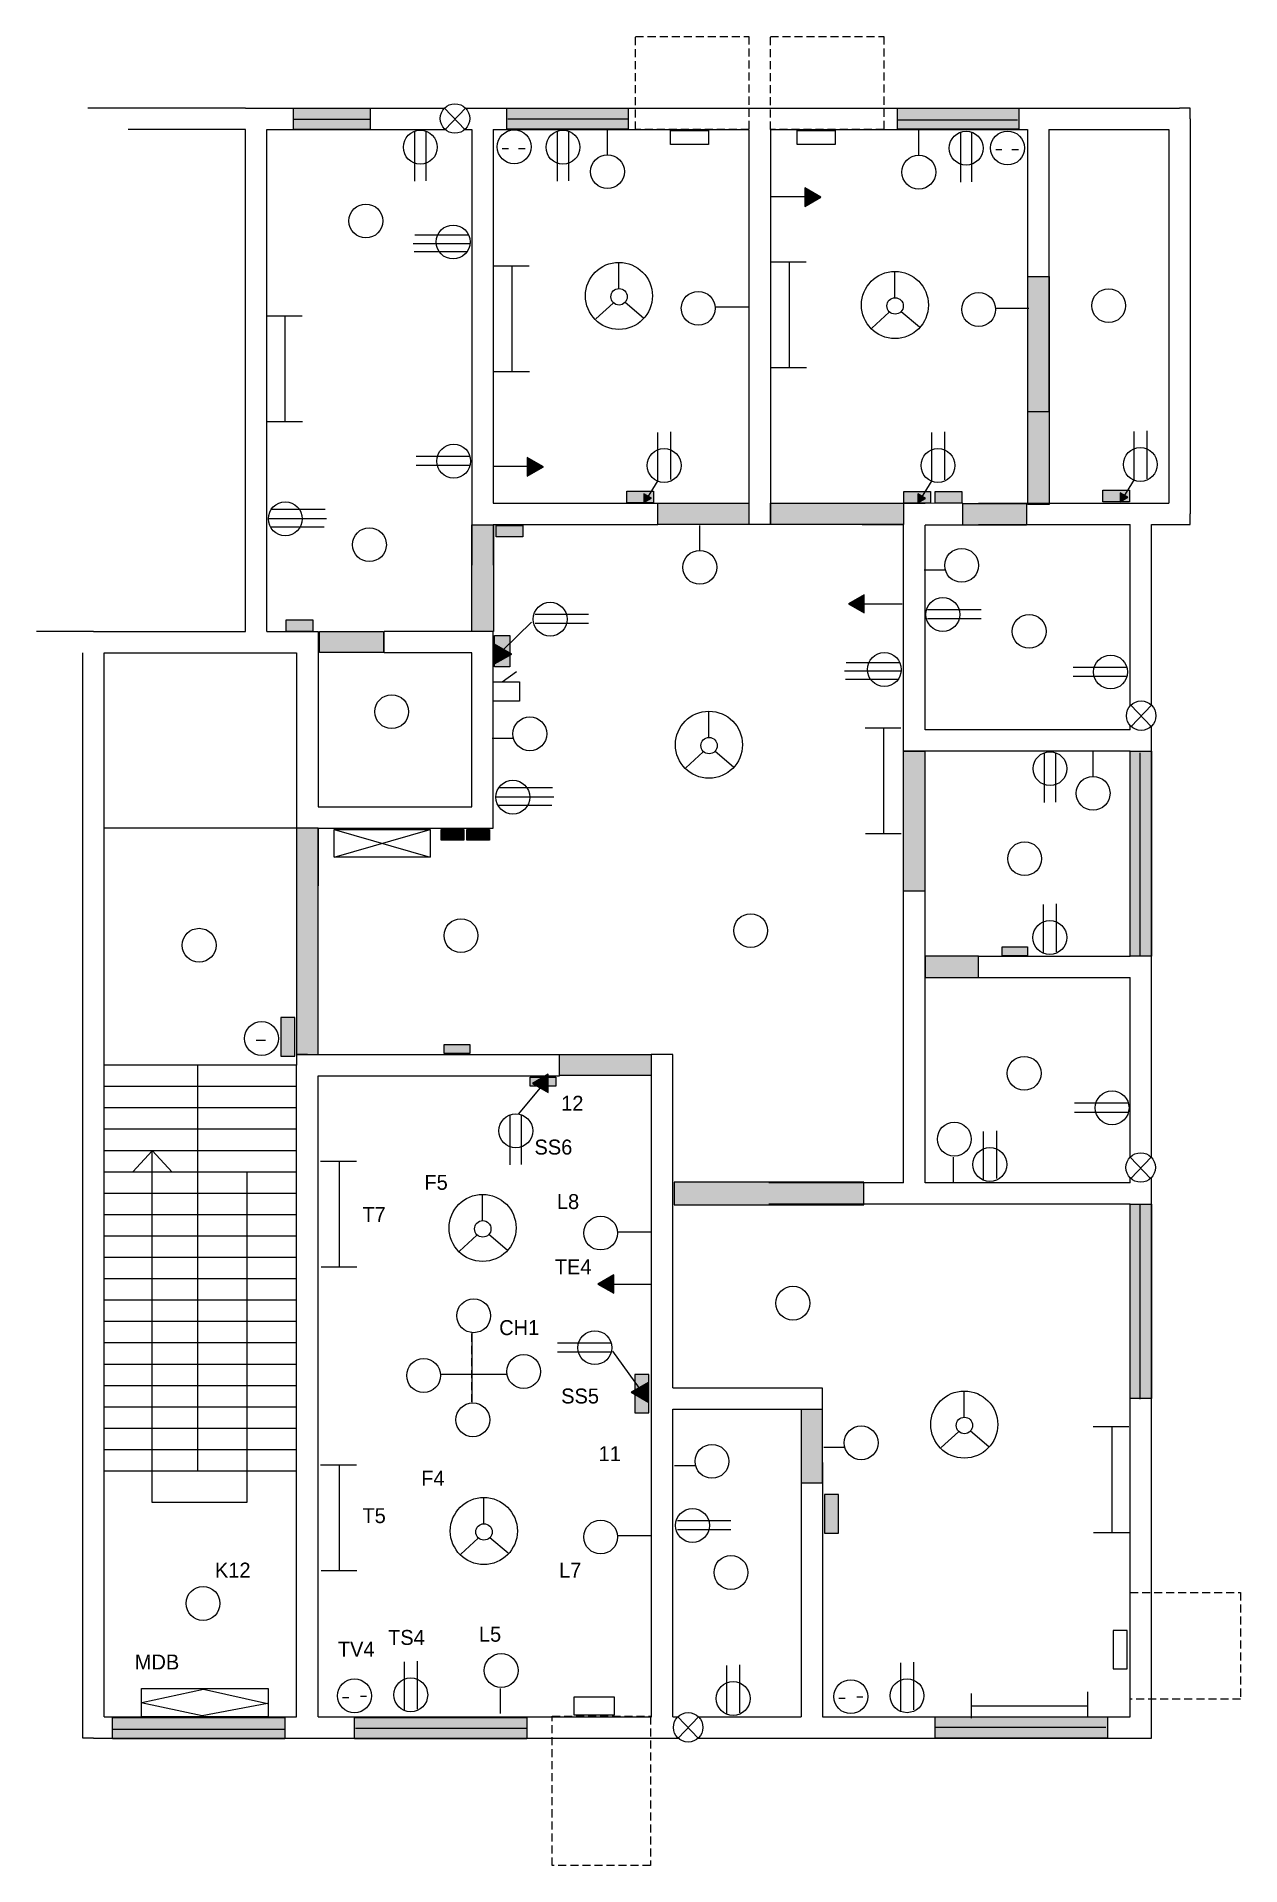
# Model space of a CAD drawing. Header units: inches. Extents: x 7 to 570, y -57 to 799.
import ezdxf

# ---------------------------------------------------------------- set-up
doc = ezdxf.new("R2010")
doc.units = ezdxf.units.IN
doc.header["$LTSCALE"] = 15
doc.header["$MEASUREMENT"] = 0
doc.linetypes.add('HIDDEN', pattern=[0.375, 0.25, -0.125])

msp = doc.modelspace()

# ---------------------------------------------------------------- hatches: boundary and pattern name
for color, points in [(61, [(126.71, 765.73), (162.61, 765.73), (162.61, 755.73), (126.71, 755.73)]), (250, [(373.52, 724.12), (365.95, 728.49), (365.95, 719.76)]), (250, [(243.67, 597.83), (236.1, 602.2), (236.1, 593.46)]), (145, [(282.64, 586.47), (295.14, 586.47), (295.14, 581.07), (282.64, 581.07)]), (250, [(294.26, 583.17), (290.7, 585.23), (290.7, 581.11)]), (250, [(422.41, 583.12), (418.84, 585.18), (418.84, 581.06)]), (145, [(505.45, 586.9), (517.95, 586.9), (517.95, 581.5), (505.45, 581.5)]), (250, [(517.07, 583.6), (513.51, 585.66), (513.51, 581.54)]), (62, [(210.14, 570.78), (220.27, 570.78), (220.27, 520.8), (210.14, 520.8)]), (250, [(386.38, 533.75), (393.8, 529.47), (393.8, 538.04)]), (135, [(220.85, 518.9), (227.95, 518.9), (227.95, 504.28), (220.85, 504.28)]), (250, [(228.84, 510.21), (220.85, 514.82), (220.85, 505.61)]), (135, [(195.82, 428.07), (206.43, 428.07), (206.43, 423.18), (195.82, 423.18)]), (68, [(195.82, 428.07), (206.43, 428.07), (206.43, 423.18), (195.82, 423.18)]), (4, [(207.86, 428.07), (218.46, 428.07), (218.46, 423.18), (207.86, 423.18)]), (135, [(458.26, 373.27), (470.2, 373.27), (470.2, 368.98), (458.26, 368.98)]), (135, [(127.32, 340.09), (120.75, 340.09), (120.75, 322.09), (127.32, 322.09)]), (135, [(197.3, 327.5), (209.24, 327.5), (209.24, 323.22), (197.3, 323.22)]), (135, [(237.5, 312.29), (249.44, 312.29), (249.44, 308), (237.5, 308)]), (250, [(238.5, 309.29), (245.92, 305), (245.92, 313.57)]), (250, [(269.21, 215.39), (276.64, 211.1), (276.64, 219.68)]), (135, [(293.08, 173.13), (286.5, 173.13), (286.5, 155.13), (293.08, 155.13)]), (250, [(284.79, 164.78), (293.02, 160.03), (293.02, 169.54)]), (135, [(381.8, 116.87), (375.23, 116.87), (375.23, 98.87), (381.8, 98.87)])]:
    msp.add_hatch(color=color).paths.add_polyline_path(points)
h = msp.add_hatch(color=60)
h.paths.add_polyline_path([(466.12, 755.87), (409.36, 755.87), (409.36, 765.81), (466.12, 765.81)])
h.paths.add_polyline_path([(283.39, 755.87), (226.63, 755.87), (226.63, 765.81), (283.39, 765.81)])
h = msp.add_hatch(color=61)
h.paths.add_polyline_path([(283.39, 755.87), (226.63, 755.87), (226.63, 765.81), (283.39, 765.81)])
h.paths.add_polyline_path([(466.12, 755.87), (409.36, 755.87), (409.36, 765.81), (466.12, 765.81)])
h = msp.add_hatch(color=64)
h.paths.add_polyline_path([(138.84, 520.8), (168.91, 520.8), (168.91, 511.01), (138.84, 511.01)])
h.paths.add_polyline_path([(297.23, 580.81), (339.87, 580.81), (339.87, 570.84), (297.23, 570.84)])
h.paths.add_polyline_path([(412.23, 570.85), (349.86, 570.85), (349.86, 580.82), (412.23, 580.82)])
h.paths.add_polyline_path([(439.86, 580.72), (469.65, 580.72), (469.65, 570.62), (439.86, 570.62)])
h.paths.add_polyline_path([(470.28, 687), (480.29, 687), (480.29, 580.19), (470.28, 580.19)])
h = msp.add_hatch(color=145)
h.paths.add_polyline_path([(221.62, 570.44), (234.13, 570.44), (234.13, 565.04), (221.62, 565.04)])
h.paths.add_polyline_path([(412.23, 586.23), (424.73, 586.23), (424.73, 580.82), (412.23, 580.82)])
h.paths.add_polyline_path([(427.01, 586.53), (439.51, 586.53), (439.51, 581.13), (427.01, 581.13)])
h.paths.add_polyline_path([(123.3, 526.21), (135.8, 526.21), (135.8, 520.8), (123.3, 520.8)])
h = msp.add_hatch(color=64)
h.paths.add_polyline_path([(374.12, 122.16), (364.43, 122.16), (364.43, 156.82), (374.12, 156.82)])
h.paths.add_polyline_path([(393.54, 263.01), (304.88, 263.01), (304.88, 252.41), (393.54, 252.41)])
h.paths.add_polyline_path([(412.23, 464.81), (422.21, 464.81), (422.21, 399.22), (412.23, 399.22)])
h.paths.add_polyline_path([(447.23, 368.81), (422.23, 368.81), (422.23, 358.8), (447.23, 358.8)])
h.paths.add_polyline_path([(251.23, 322.81), (294.16, 322.81), (294.16, 312.93), (251.23, 312.93)])
h.paths.add_polyline_path([(210.14, 570.78), (220.27, 570.78), (220.27, 520.8), (210.14, 520.8)])
h.paths.add_polyline_path([(138.23, 428.81), (128.23, 428.81), (128.23, 322.81), (138.23, 322.81)])
h = msp.add_hatch(color=71)
h.paths.add_polyline_path([(426.97, 12.91), (507.6, 12.91), (507.6, 2.93), (426.97, 2.93)])
h.paths.add_polyline_path([(155.23, 12.5), (235.85, 12.5), (235.85, 2.52), (155.23, 2.52)])
h.paths.add_polyline_path([(41.99, 12.49), (122.62, 12.49), (122.62, 2.51), (41.99, 2.51)])
h.paths.add_polyline_path([(518.23, 252.81), (528.23, 252.81), (528.23, 161.81), (518.23, 161.81)])
h.paths.add_polyline_path([(518.23, 464.81), (528.23, 464.81), (528.23, 368.81), (518.23, 368.81)])

# ---------------------------------------------------------------- linework, layer by layer
for p, q in [((104.23, 765.81), (30.47, 765.81)), ((104.23, 765.81), (109.23, 765.81)), ((109.23, 765.81), (197.44, 765.81)), ((197.44, 765.81), (206.96, 755.81)), ((207.16, 765.81), (197.65, 755.81)), ((207.16, 765.81), (215.23, 765.81)), ((215.23, 765.81), (345.23, 765.81)), ((345.23, 765.81), (475.23, 765.81)), ((475.23, 765.81), (541.23, 765.81)), ((546.23, 765.81), (541.23, 765.81)), ((546.23, 760.81), (546.23, 765.81)), ((104.23, 755.81), (49.46, 755.81)), ((49.46, 755.81), (49.46, 755.81)), ((104.23, 520.81), (104.23, 755.81)), ((114.23, 755.81), (197.65, 755.81)), ((114.23, 520.81), (114.23, 755.81)), ((126.71, 760.56), (162.61, 760.56)), ((183.37, 754.75), (183.37, 731.54)), ((188.61, 754.88), (188.61, 731.68)), ((206.96, 755.81), (210.23, 755.81)), ((210.23, 755.81), (210.23, 575.81)), ((220.23, 755.81), (339.87, 755.81)), ((220.23, 755.81), (220.23, 580.81)), ((227.09, 760.67), (283.06, 760.67)), ((250.12, 754.76), (250.12, 731.56)), ((255.35, 754.9), (255.35, 731.69)), ((273.69, 743.81), (273.69, 755.65)), ((339.87, 755.81), (339.87, 575.81)), ((349.87, 755.81), (470.23, 755.81)), ((349.87, 755.81), (349.87, 575.81)), ((409.6, 760.27), (465.57, 760.27)), ((419.33, 743.59), (419.33, 755.43)), ((438.78, 754.29), (438.78, 731.09)), ((444.01, 754.43), (444.01, 731.23)), ((470.23, 755.81), (470.23, 623.81)), ((480.23, 755.81), (536.23, 755.81)), ((480.23, 755.81), (480.23, 623.81)), ((536.23, 755.81), (536.23, 580.81)), ((546.23, 760.81), (546.23, 575.81)), ((224.46, 746.87), (227.32, 746.87)), ((232.02, 746.87), (235.09, 746.87)), ((455.31, 746.31), (458.17, 746.31)), ((462.87, 746.31), (465.93, 746.31)), ((372.76, 724.29), (350.31, 724.29)), ((182.73, 702.44), (209.64, 702.44)), ((183.54, 706.48), (208.52, 706.48)), ((183.27, 698.67), (208.25, 698.67)), ((278.96, 681.21), (278.96, 693.59)), ((349.91, 693.87), (366.65, 693.87)), ((358.59, 693.86), (358.59, 644.36)), ((220.25, 692), (237, 692)), ((228.93, 691.99), (228.93, 642.49)), ((408.13, 676.95), (408.13, 689.33)), ((114.09, 668.53), (130.83, 668.53)), ((122.76, 668.53), (122.76, 619.03)), ((276.31, 674.52), (268.22, 667.07)), ((281.87, 674.9), (290.46, 667.58)), ((324.05, 672.71), (339.66, 672.71)), ((405.47, 670.26), (397.39, 662.81)), ((411.03, 670.64), (419.62, 663.32)), ((455.25, 672.18), (470.86, 672.18)), ((220.45, 642.49), (237.19, 642.49)), ((350.1, 644.36), (366.85, 644.36)), ((114.28, 619.03), (131.02, 619.03)), ((470.23, 623.81), (480.23, 623.81)), ((297.2, 591.5), (297.2, 613.91)), ((303.35, 591.87), (303.35, 614.28)), ((425.34, 591.45), (425.34, 613.86)), ((431.49, 591.81), (431.49, 614.22)), ((520.01, 591.93), (520.01, 614.34)), ((526.16, 592.29), (526.16, 614.7)), ((184.2, 602.84), (209.18, 602.84)), ((184.2, 598.6), (209.18, 598.6)), ((242.91, 598), (220.46, 598)), ((297.2, 591.5), (290.98, 581.39)), ((425.34, 591.45), (419.12, 581.34)), ((520.01, 591.93), (513.79, 581.82)), ((115.26, 573.64), (142.16, 573.64)), ((116.54, 578.12), (141.52, 578.12)), ((210.23, 575.81), (210.23, 551.81)), ((220.23, 580.81), (297.23, 580.81)), ((297.23, 570.81), (297.23, 580.81)), ((339.87, 575.81), (339.87, 570.84)), ((349.87, 575.81), (349.87, 570.81)), ((392.87, 580.81), (417.23, 580.81)), ((417.23, 580.81), (422.23, 580.81)), ((439.86, 580.72), (422.23, 580.81)), ((447.23, 580.81), (523.23, 580.81)), ((523.23, 580.81), (536.23, 580.81)), ((546.23, 570.81), (546.23, 575.81)), ((116.11, 569.8), (141.09, 569.8)), ((220.23, 570.81), (220.23, 551.81)), ((220.23, 570.81), (297.23, 570.81)), ((316.86, 558.63), (316.86, 570.47)), ((349.87, 570.81), (339.87, 570.84)), ((392.87, 570.81), (412.23, 570.81)), ((392.87, 570.81), (392.87, 570.81)), ((412.23, 469.81), (412.23, 570.81)), ((412.23, 570.62), (412.23, 570.62)), ((422.23, 474.81), (422.23, 570.62)), ((439.86, 570.62), (422.23, 570.62)), ((447.23, 570.81), (518.23, 570.81)), ((518.23, 486.03), (518.23, 570.81)), ((528.23, 570.81), (541.23, 570.81)), ((528.23, 486.26), (528.23, 570.81)), ((541.23, 570.81), (546.23, 570.81)), ((421.81, 549.71), (431.65, 549.71)), ((393.8, 533.71), (411.48, 533.71)), ((423.46, 531.11), (448.44, 531.11)), ((224.84, 512.25), (238.15, 525.11)), ((239.77, 528.88), (264.75, 528.88)), ((239.77, 524.64), (264.75, 524.64)), ((423.46, 526.87), (448.44, 526.87)), ((33.23, 520.81), (6.55, 520.81)), ((33.23, 520.81), (104.23, 520.81)), ((114.23, 520.81), (133.23, 520.81)), ((133.23, 520.81), (138.23, 520.81)), ((138.23, 520.81), (138.23, 515.81)), ((138.23, 515.81), (138.23, 438.81)), ((215.23, 520.81), (169.23, 520.81)), ((169.23, 510.81), (169.23, 520.81)), ((220.23, 520.81), (215.23, 520.81)), ((220.23, 515.81), (220.23, 520.81)), ((220.23, 433.81), (220.23, 515.81)), ((28.23, 433.81), (28.23, 510.81)), ((28.23, 510.81), (28.23, 510.81)), ((38.23, 433.81), (38.23, 510.81)), ((38.23, 510.81), (109.23, 510.81)), ((109.23, 510.81), (128.23, 510.81)), ((128.23, 510.81), (128.23, 433.81)), ((210.23, 510.81), (169.23, 510.81)), ((210.23, 438.81), (210.23, 510.81)), ((385.31, 506.37), (410.29, 506.37)), ((224.36, 497.31), (231.13, 502.12)), ((384.5, 502.33), (411.4, 502.33)), ((385.04, 498.56), (410.02, 498.56)), ((491.55, 504.13), (516.53, 504.13)), ((491.55, 499.88), (516.53, 499.88)), ((321.09, 471.15), (321.09, 483.53)), ((518.48, 486.29), (528, 476.29)), ((528.2, 486.29), (518.68, 476.29)), ((219.77, 470.87), (229.6, 470.87)), ((394.16, 475.71), (410.91, 475.71)), ((402.84, 475.7), (402.84, 426.2)), ((518.23, 474.81), (422.23, 474.81)), ((518.23, 474.81), (518.23, 476.74)), ((528.23, 469.81), (528.23, 476.52)), ((318.44, 464.46), (310.35, 457.01)), ((324, 464.84), (332.59, 457.51)), ((412.23, 464.81), (412.23, 469.81)), ((417.23, 464.81), (412.23, 464.81)), ((518.23, 464.81), (417.23, 464.81)), ((478.01, 463.91), (478.01, 440.71)), ((483.24, 464.05), (483.24, 440.85)), ((500.89, 452.86), (500.89, 464.7)), ((518.23, 368.81), (518.23, 464.81)), ((522.77, 464.03), (522.77, 369.13)), ((528.23, 363.81), (528.23, 469.81)), ((223.01, 447.84), (247.99, 447.84)), ((138.23, 438.81), (210.23, 438.81)), ((221.73, 443.36), (248.63, 443.36)), ((222.59, 439.52), (247.57, 439.52)), ((28.23, 317.81), (28.23, 433.81)), ((138.23, 428.81), (38.22, 428.81)), ((38.23, 317.81), (38.23, 433.81)), ((128.23, 433.81), (128.23, 401.81)), ((138.23, 428.81), (215.23, 428.81)), ((138.23, 428.81), (138.23, 401.81)), ((145.85, 428.18), (190.64, 415.23)), ((145.85, 415.23), (190.64, 428.18)), ((215.23, 428.81), (220.23, 428.81)), ((220.23, 428.81), (220.23, 433.81)), ((394.36, 426.2), (411.1, 426.2)), ((412.23, 363.81), (412.23, 421.81)), ((422.23, 363.81), (422.23, 421.81)), ((477.66, 370.56), (477.66, 392.97)), ((483.8, 370.92), (483.8, 393.33)), ((447.23, 368.81), (518.23, 368.81)), ((447.23, 358.81), (447.23, 368.81)), ((412.23, 262.81), (412.23, 363.81)), ((422.23, 262.81), (422.23, 363.81)), ((528.23, 274.58), (528.23, 363.81)), ((447.23, 358.81), (518.23, 358.81)), ((518.23, 274.78), (518.23, 358.81)), ((109.31, 329.51), (113.6, 329.51)), ((28.23, 7.81), (28.23, 317.81)), ((38.23, 12.81), (38.23, 317.81)), ((128.23, 317.81), (38.23, 317.81)), ((81.86, 317.81), (81.86, 127.89)), ((133.23, 322.81), (128.23, 322.81)), ((128.23, 322.81), (128.23, 317.81)), ((128.23, 12.81), (128.23, 317.81)), ((133.23, 322.81), (251.23, 322.81)), ((251.23, 312.81), (251.23, 322.81)), ((304.23, 322.81), (294.16, 322.81)), ((294.23, 161.81), (294.23, 317.81)), ((304.23, 317.81), (304.23, 322.81)), ((304.23, 166.81), (304.23, 317.81)), ((138.23, 12.81), (138.23, 312.81)), ((138.23, 312.81), (251.23, 312.81)), ((128.23, 307.81), (38.23, 307.81)), ((242, 307), (232, 295)), ((492.23, 300.14), (517.21, 300.14)), ((128.23, 297.81), (38.23, 297.81)), ((228.04, 294.37), (228.04, 271.17)), ((233.27, 294.5), (233.27, 271.3)), ((492.23, 295.89), (517.21, 295.89)), ((128.23, 287.81), (38.23, 287.81)), ((449.65, 264.37), (449.65, 286.78)), ((455.8, 264.73), (455.8, 287.14)), ((128.23, 277.81), (38.23, 277.81)), ((60.66, 277.72), (51.57, 267.89)), ((60.55, 113.11), (60.55, 277.86)), ((60.55, 277.86), (69.97, 267.78)), ((435.43, 274.85), (435.43, 263.05)), ((518.28, 274.82), (527.8, 264.82)), ((528, 274.82), (518.48, 264.82)), ((128.23, 267.81), (38.23, 267.81)), ((104.91, 267.86), (104.91, 113.11)), ((139.42, 272.93), (156.17, 272.93)), ((148.1, 272.92), (148.1, 223.42)), ((128.23, 257.81), (38.23, 257.81)), ((215.19, 244.98), (215.19, 257.35)), ((412.23, 262.81), (349.23, 262.81)), ((518.23, 262.81), (422.23, 262.81)), ((518.23, 262.81), (518.23, 265.06)), ((528.23, 257.81), (528.23, 265.26)), ((528.23, 161.81), (528.23, 257.81)), ((417.23, 252.81), (349.23, 252.81)), ((518.23, 252.81), (417.23, 252.81)), ((518.23, 161.81), (518.23, 252.81)), ((522.78, 252.84), (522.78, 161.54)), ((128.23, 247.81), (38.23, 247.81)), ((278.39, 239.91), (294, 239.91)), ((128.23, 237.81), (38.23, 237.81)), ((212.54, 238.29), (204.45, 230.84)), ((218.1, 238.67), (226.69, 231.34)), ((128.23, 227.81), (38.23, 227.81)), ((139.62, 223.42), (156.36, 223.42)), ((128.23, 217.81), (38.23, 217.81)), ((276.64, 215.34), (294.31, 215.34)), ((128.23, 207.81), (38.23, 207.81)), ((128.23, 197.81), (38.23, 197.81)), ((210.26, 192.63), (210.26, 160.15)), ((128.23, 187.81), (38.23, 187.81)), ((250.27, 187.88), (275.25, 187.88)), ((250.27, 183.64), (275.25, 183.64)), ((288.71, 166.69), (276.16, 183.94)), ((128.23, 177.81), (38.23, 177.81)), ((195.56, 173.2), (211.17, 173.2)), ((210.65, 173.22), (226.26, 173.22)), ((128.23, 167.81), (38.23, 167.81)), ((304.23, 166.81), (369.23, 166.81)), ((369.23, 166.81), (374.12, 166.81)), ((374.12, 166.81), (374.12, 156.82)), ((440.56, 152.98), (440.56, 165.35)), ((128.23, 157.81), (38.23, 157.81)), ((294.23, 12.81), (294.23, 161.81)), ((304.23, 12.81), (304.23, 156.81)), ((304.23, 156.81), (369.23, 156.81)), ((518.23, 12.81), (518.23, 161.81)), ((528.23, 7.81), (528.23, 161.81)), ((128.23, 147.81), (38.23, 147.81)), ((437.9, 146.29), (429.82, 138.84)), ((443.46, 146.66), (452.05, 139.34)), ((500.89, 148.68), (517.63, 148.68)), ((509.57, 148.68), (509.57, 99.18)), ((128.23, 137.81), (38.23, 137.81)), ((374.81, 139.03), (384.64, 139.03)), ((139.42, 130.84), (156.17, 130.84)), ((148.1, 130.84), (148.1, 81.34)), ((305, 130.4), (314.84, 130.4)), ((364.23, 131.81), (364.23, 12.81)), ((374.23, 131.81), (374.23, 12.81)), ((128.23, 127.81), (38.23, 127.81)), ((104.91, 113.11), (60.55, 113.11)), ((215.76, 103.15), (215.76, 115.53)), ((306.36, 104.77), (331.34, 104.77)), ((213.11, 96.46), (205.02, 89.01)), ((218.67, 96.84), (227.26, 89.52)), ((278.39, 97.66), (294, 97.66)), ((306.36, 100.52), (331.34, 100.52)), ((501.09, 99.18), (517.83, 99.18)), ((139.62, 81.34), (156.36, 81.34)), ((178.66, 16.12), (178.66, 38.53)), ((184.81, 16.49), (184.81, 38.9)), ((329.49, 14.42), (329.49, 36.83)), ((335.64, 14.78), (335.64, 37.19)), ((410.88, 15.71), (410.88, 38.12)), ((417.03, 16.07), (417.03, 38.48)), ((55.84, 19.58), (84.68, 25.73)), ((84.68, 25.73), (114.58, 19.05)), ((223.45, 26.15), (223.45, 14.35)), ((83.98, 13.25), (55.49, 19.4)), ((114.58, 19.05), (83.98, 13.25)), ((149.72, 21.93), (152.58, 21.93)), ((158.05, 22.57), (160.91, 22.57)), ((381.95, 21.52), (384.81, 21.52)), ((390.28, 22.15), (393.14, 22.15)), ((443.78, 18.01), (498.39, 18.01)), ((443.83, 23.84), (443.83, 12.19)), ((498.24, 24.49), (498.24, 12.83)), ((38.23, 12.81), (128.23, 12.81)), ((138.23, 12.81), (294.23, 12.81)), ((304.23, 12.81), (306.54, 12.81)), ((306.54, 12.81), (316.06, 2.81)), ((316.26, 12.81), (306.75, 2.81)), ((316.26, 12.81), (364.23, 12.81)), ((374.23, 12.81), (518.23, 12.81)), ((28.23, 2.81), (28.23, 7.81)), ((33.23, 2.81), (28.23, 2.81)), ((33.23, 2.81), (133.23, 2.81)), ((122.39, 6.95), (42.29, 6.95)), ((133.23, 2.81), (299.23, 2.81)), ((235.79, 7.4), (155.69, 7.4)), ((299.23, 2.81), (306.75, 2.81)), ((316.06, 2.81), (369.23, 2.81)), ((369.23, 2.81), (523.23, 2.81)), ((506.89, 7.9), (427.23, 7.9)), ((523.23, 2.81), (528.23, 2.81)), ((528.23, 2.81), (528.23, 7.81))]:
    msp.add_line(p, q)
at = {"linetype": 'HIDDEN'}
for p, q in [((114.23, 520.81), (133.23, 520.81)), ((210.23, 510.81), (169.23, 510.81)), ((138.23, 428.81), (138.23, 401.81)), ((138.23, 428.81), (138.23, 401.81)), ((412.23, 363.81), (412.23, 421.81)), ((210.26, 160.15), (210.26, 192.67)), ((304.23, 12.81), (306.54, 12.81)), ((304.23, 12.81), (306.54, 12.81)), ((316.26, 12.81), (364.23, 12.81)), ((316.26, 12.81), (364.23, 12.81))]:
    msp.add_line(p, q, dxfattribs=at)
for points in [[(286.83, 799.24), (339.87, 799.24), (339.87, 755.81), (286.83, 755.81)], [(349.87, 799.24), (402.92, 799.24), (402.92, 755.81), (349.87, 755.81)], [(518.14, 71.03), (569.8, 71.03), (569.8, 21.11), (518.14, 21.11)], [(247.8, 13.08), (293.78, 13.08), (293.78, -56.7), (247.8, -56.7)]]:
    msp.add_lwpolyline(points, close=True, dxfattribs=at)
for points in [[(126.71, 765.73), (162.61, 765.73), (162.61, 755.73), (126.71, 755.73)], [(283.39, 755.87), (226.63, 755.87), (226.63, 765.81), (283.39, 765.81)], [(466.12, 755.87), (409.36, 755.87), (409.36, 765.81), (466.12, 765.81)], [(303.11, 755.24), (320.86, 755.24), (320.86, 748.79), (303.11, 748.79)], [(362.42, 755.24), (380.17, 755.24), (380.17, 748.79), (362.42, 748.79)], [(373.52, 724.12), (365.95, 728.49), (365.95, 719.76)], [(470.28, 687), (480.29, 687), (480.29, 580.19), (470.28, 580.19)], [(243.67, 597.83), (236.1, 602.2), (236.1, 593.46)], [(282.64, 586.47), (295.14, 586.47), (295.14, 581.07), (282.64, 581.07)], [(294.26, 583.17), (290.7, 585.23), (290.7, 581.11)], [(412.27, 586.32), (424.77, 586.32), (424.77, 580.92), (412.27, 580.92)], [(422.41, 583.12), (418.84, 585.18), (418.84, 581.06)], [(426.95, 586.32), (439.45, 586.32), (439.45, 580.92), (426.95, 580.92)], [(505.45, 586.9), (517.95, 586.9), (517.95, 581.5), (505.45, 581.5)], [(517.07, 583.6), (513.51, 585.66), (513.51, 581.54)], [(297.23, 580.81), (339.87, 580.81), (339.87, 570.84), (297.23, 570.84)], [(412.23, 570.85), (349.86, 570.85), (349.86, 580.82), (412.23, 580.82)], [(439.86, 580.72), (469.65, 580.72), (469.65, 570.62), (439.86, 570.62)], [(210.14, 570.78), (220.27, 570.78), (220.27, 520.8), (210.14, 520.8)], [(221.62, 570.44), (234.13, 570.44), (234.13, 565.04), (221.62, 565.04)], [(386.38, 533.75), (393.8, 529.47), (393.8, 538.04)], [(123.3, 526.21), (135.8, 526.21), (135.8, 520.8), (123.3, 520.8)], [(138.84, 520.8), (168.91, 520.8), (168.91, 511.01), (138.84, 511.01)], [(220.85, 518.9), (227.95, 518.9), (227.95, 504.28), (220.85, 504.28)], [(228.84, 510.21), (220.85, 514.82), (220.85, 505.61)], [(220.2, 497.31), (232.45, 497.31), (232.45, 488.13), (220.2, 488.13)], [(412.23, 464.81), (422.21, 464.81), (422.21, 399.22), (412.23, 399.22)], [(518.23, 464.81), (528.23, 464.81), (528.23, 368.81), (518.23, 368.81)], [(138.23, 428.81), (128.23, 428.81), (128.23, 322.81), (138.23, 322.81)], [(145.85, 428.18), (190.64, 428.18), (190.64, 415.23), (145.85, 415.23)], [(195.82, 428.07), (206.43, 428.07), (206.43, 423.18), (195.82, 423.18)], [(207.86, 428.07), (218.46, 428.07), (218.46, 423.18), (207.86, 423.18)], [(447.23, 368.81), (422.23, 368.81), (422.23, 358.8), (447.23, 358.8)], [(458.26, 373.27), (470.2, 373.27), (470.2, 368.98), (458.26, 368.98)], [(127.32, 340.09), (120.75, 340.09), (120.75, 322.09), (127.32, 322.09)], [(197.3, 327.5), (209.24, 327.5), (209.24, 323.22), (197.3, 323.22)], [(251.23, 322.81), (294.16, 322.81), (294.16, 312.93), (251.23, 312.93)], [(237.5, 312.29), (249.44, 312.29), (249.44, 308), (237.5, 308)], [(238.5, 309.29), (245.92, 305), (245.92, 313.57)], [(393.54, 263.01), (304.88, 263.01), (304.88, 252.41), (393.54, 252.41)], [(518.23, 252.81), (528.23, 252.81), (528.23, 161.81), (518.23, 161.81)], [(269.21, 215.39), (276.64, 211.1), (276.64, 219.68)], [(293.08, 173.13), (286.5, 173.13), (286.5, 155.13), (293.08, 155.13)], [(284.79, 164.78), (293.02, 160.03), (293.02, 169.54)], [(374.12, 122.16), (364.43, 122.16), (364.43, 156.82), (374.12, 156.82)], [(381.8, 116.87), (375.23, 116.87), (375.23, 98.87), (381.8, 98.87)], [(516.77, 53.29), (510.19, 53.29), (510.19, 35.29), (516.77, 35.29)], [(55.66, 26.09), (114.88, 26.09), (114.88, 12.9), (55.66, 12.9)], [(258.02, 22.15), (276.75, 22.15), (276.75, 13.64), (258.02, 13.64)], [(41.99, 12.49), (122.62, 12.49), (122.62, 2.51), (41.99, 2.51)], [(155.23, 12.5), (235.85, 12.5), (235.85, 2.52), (155.23, 2.52)], [(426.97, 12.91), (507.6, 12.91), (507.6, 2.93), (426.97, 2.93)]]:
    msp.add_lwpolyline(points, close=True)
for centre, radius in [((202.3, 760.9), 6.9), ((186.08, 747.45), 7.93), ((230.01, 747.65), 7.93), ((252.83, 747.46), 7.93), ((441.49, 746.99), 7.93), ((460.85, 747.09), 7.93), ((273.66, 736.02), 7.93), ((419.3, 735.8), 7.93), ((160.63, 712.94), 7.93), ((201.44, 703.11), 7.93), ((279.01, 677.88), 15.69), ((408.17, 673.61), 15.69), ((279.08, 677.45), 3.84), ((316.14, 672.06), 7.93), ((408.24, 673.19), 3.84), ((447.34, 671.54), 7.93), ((508.16, 673.29), 7.93), ((201.71, 600.56), 7.93), ((300.14, 598.52), 7.93), ((428.28, 598.47), 7.93), ((522.95, 598.95), 7.93), ((122.91, 573.56), 7.93), ((162.26, 561.43), 7.93), ((316.83, 550.85), 7.93), ((439.36, 551.75), 7.93), ((246.84, 526.55), 7.93), ((430.54, 528.78), 7.93), ((470.95, 520.86), 7.93), ((403.21, 503), 7.93), ((509.06, 501.85), 7.93), ((172.7, 483.28), 7.93), ((523.34, 481.39), 6.9), ((237.32, 472.9), 7.93), ((321.14, 467.81), 15.69), ((321.2, 467.39), 3.84), ((480.71, 456.61), 7.93), ((229.38, 443.27), 7.93), ((500.85, 445.08), 7.93), ((468.85, 414.46), 7.93), ((205.11, 378.45), 7.93), ((340.65, 380.81), 7.93), ((480.6, 377.57), 7.93), ((82.59, 373.95), 7.93), ((111.82, 330.31), 7.93), ((468.65, 314.03), 7.93), ((509.74, 297.86), 7.93), ((230.74, 287.07), 7.93), ((435.93, 283.23), 7.93), ((452.59, 271.38), 7.93), ((523.14, 269.92), 6.9), ((215.24, 241.64), 15.69), ((215.31, 241.22), 3.84), ((270.47, 239.26), 7.93), ((360.43, 206.43), 7.93), ((211.06, 200.57), 7.93), ((267.78, 185.6), 7.93), ((187.64, 172.56), 7.93), ((234.44, 174.42), 7.93), ((440.6, 149.64), 15.69), ((210.66, 151.84), 7.93), ((392.36, 141.07), 7.93), ((440.67, 149.21), 3.84), ((322.55, 132.43), 7.93), ((215.81, 99.81), 15.69), ((215.87, 99.39), 3.84), ((270.47, 97.01), 7.93), ((313.43, 102.43), 7.93), ((331.43, 80.43), 7.93), ((84.43, 65.93), 7.93), ((223.95, 34.53), 7.93), ((155.27, 22.71), 7.93), ((181.6, 23.14), 7.93), ((332.43, 21.43), 7.93), ((387.49, 22.3), 7.93), ((413.82, 22.72), 7.93), ((311.4, 7.9), 6.9)]:
    msp.add_circle(centre, radius)

# ---------------------------------------------------------------- texts
at = {"char_height": 7, "width": 27.5, "attachment_point": 1}
for s, insert in [('12', (252, 303.5)), ('SS6', (239.5, 283)), ('F5', (188, 266.5)), ('L8', (250, 257.5)), ('T7', (159, 251.5)), ('TE4', (249, 227)), ('CH1', (223, 198.5)), ('SS5', (252, 166.5)), ('11', (269.5, 139.5)), ('F4', (186.5, 128)), ('T5', (159, 110.5)), ('K12', (90, 85)), ('L7', (251, 85)), ('TS4', (171, 53.5)), ('L5', (213.5, 55)), ('TV4', (147.5, 48)), ('MDB', (52.5, 42))]:
    msp.add_mtext(s, dxfattribs=dict(at, insert=insert))

doc.saveas('drawing.dxf')
